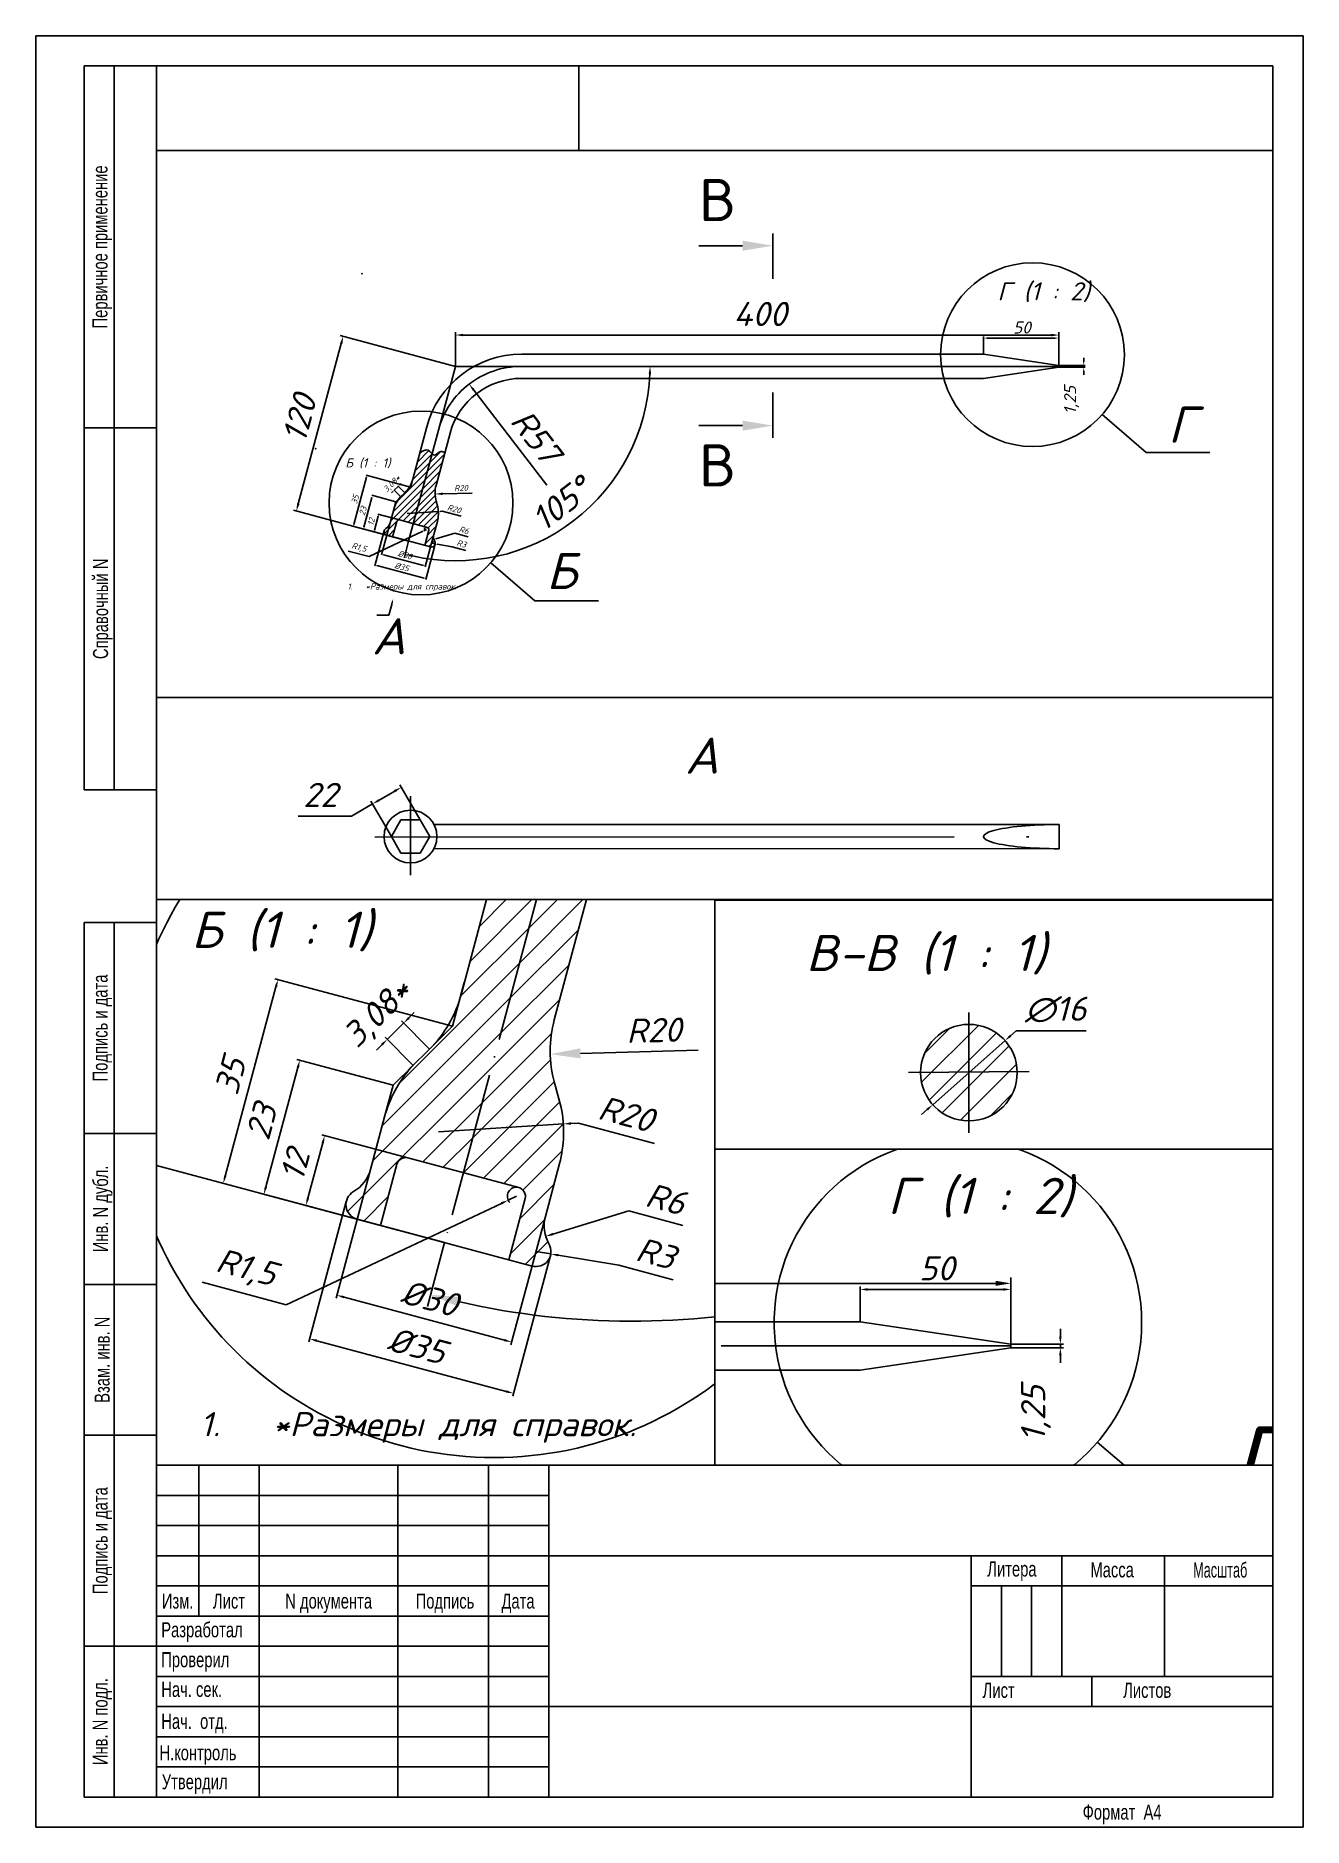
# Paper-space layout 'А4_лист1' of a CAD drawing. Header units: millimetres. Extents: x 0 to 210, y 0 to 297.
# The model-space entities are those that its viewports show. They can reach past a viewport. Long polylines and large blocks are cut down to what shows.
import ezdxf
from ezdxf import colors
from ezdxf.entities.mleader import LeaderData, LeaderLine
from ezdxf.enums import TextEntityAlignment as Align
from ezdxf.math import Vec2, Vec3

# ---------------------------------------------------------------- set-up
doc = ezdxf.new("R2010")
doc.units = ezdxf.units.MM
doc.linetypes.add('ACAD_ISO04W100', pattern=[30, 24, -3, 0, -3])
doc.layers.add('Видовой', color=5, linetype='Continuous', plot=False)
for name, color, linetype in [('Контур', 4, 'Continuous'), ('Надписи-текст', 1, 'Continuous'), ('Оси', 2, 'ACAD_ISO04W100'), ('Размеры', 3, 'Continuous'), ('рамка', 6, 'Continuous'), ('Штрих', 1, 'Continuous')]:
    doc.layers.add(name, color=color, linetype=linetype)
doc.styles.add('my_style', font='romanc.shx', dxfattribs={"oblique": 15})
doc.styles.add('my_style_annot', font='romanc.shx', dxfattribs={"oblique": 15})
doc.styles.get("Standard").update_dxf_attribs({"font": 'arial.ttf'})
doc.styles.add('стиль1', font='romanc.shx')
doc.dimstyles.new('my_size_style', dxfattribs={"dimtxt": 3.5, "dimasz": 5, "dimexe": 2, "dimexo": 0, "dimgap": 1, "dimtad": 1, "dimtoh": 1, "dimtxsty": 'my_style', "dimcen": 0, "dimadec": 0, "dimazin": 2, "dimtfac": 1, "dimtmove": 0, "dimatfit": 3, "dimfxl": 1, "dimtfillclr": 256, "dimarcsym": 2})
pattern_1 = [(45, (0, 0), (-2.12132, 2.12132), [])]

# ---------------------------------------------------------------- blocks, each defined once
blk = doc.blocks.new('*D10')
at = {"layer": 'Defpoints', "color": 0, "transparency": 16777216}
for p in [(-43.34, -103.8), (-14.36, -111.56), (-19.94, -132.39)]:
    blk.add_point(p, dxfattribs=at)
at = {"layer": 'Размеры', "color": 0, "lineweight": -2, "transparency": 16777216}
for p, q in [((-43.34, -103.8), (-49.05, -125.11)), ((-14.36, -111.56), (-20.07, -132.87))]:
    blk.add_line(p, q, dxfattribs=at)
at = {"layer": 'Размеры', "color": 0, "linetype": 'Continuous', "lineweight": -2, "transparency": 16777216}
blk.add_line((-47.72, -124.95), (-21.15, -132.07), dxfattribs=at)
at = {"layer": 'Размеры', "color": 0, "transparency": 16777216}
for points in [[(-47.66, -124.75), (-47.77, -125.15), (-48.92, -124.63)], [(-21.1, -131.87), (-21.21, -132.27), (-19.94, -132.39)]]:
    blk.add_solid(points, dxfattribs=at)
at = {"layer": 'Размеры', "color": 0, "transparency": 16777216, "insert": (-33.53, -125.13), "char_height": 4, "attachment_point": 5, "rotation": 345, "style": 'my_style'}
blk.add_mtext('%%C30', dxfattribs=at)
blk = doc.blocks.new('*D11')
at = {"layer": 'Defpoints', "color": 0, "transparency": 16777216}
for p in [(-47.35, -109.1), (-13.5, -118.02), (-19.64, -140.9)]:
    blk.add_point(p, dxfattribs=at)
at = {"layer": 'Размеры', "color": 0, "lineweight": -2, "transparency": 16777216}
for p, q in [((-47.35, -109.1), (-53.57, -132.33)), ((-13.5, -118.02), (-19.77, -141.39))]:
    blk.add_line(p, q, dxfattribs=at)
at = {"layer": 'Размеры', "color": 0, "linetype": 'Continuous', "lineweight": -2, "transparency": 16777216}
blk.add_line((-52.23, -132.17), (-20.85, -140.58), dxfattribs=at)
at = {"layer": 'Размеры', "color": 0, "transparency": 16777216}
for points in [[(-52.18, -131.97), (-52.29, -132.37), (-53.44, -131.85)], [(-20.79, -140.38), (-20.9, -140.78), (-19.64, -140.9)]]:
    blk.add_solid(points, dxfattribs=at)
at = {"layer": 'Размеры', "color": 0, "transparency": 16777216, "insert": (-35.63, -133), "char_height": 4, "attachment_point": 5, "rotation": 345, "style": 'my_style'}
blk.add_mtext('%%C35', dxfattribs=at)
blk = doc.blocks.new('*D12')
at = {"layer": 'Defpoints', "color": 0, "transparency": 16777216}
for p in [(-37.13, -101.86), (-54.03, -109.76), (-40.23, -113.45)]:
    blk.add_point(p, dxfattribs=at)
at = {"layer": 'Размеры', "color": 0, "linetype": 'Continuous', "lineweight": -2, "transparency": 16777216}
blk.add_line((-51.25, -99.37), (-53.71, -108.55), dxfattribs=at)
at = {"layer": 'Размеры', "color": 0, "lineweight": -2, "transparency": 16777216}
for p, q in [((-37.13, -101.86), (-51.41, -98.03)), ((-40.23, -113.45), (-54.51, -109.63))]:
    blk.add_line(p, q, dxfattribs=at)
at = {"layer": 'Размеры', "color": 0, "transparency": 16777216}
for points in [[(-51.45, -99.32), (-51.05, -99.43), (-50.93, -98.16)], [(-53.91, -108.49), (-53.51, -108.6), (-54.03, -109.76)]]:
    blk.add_solid(points, dxfattribs=at)
at = {"layer": 'Размеры', "color": 0, "transparency": 16777216, "insert": (-55.86, -103.05), "char_height": 4, "attachment_point": 5, "rotation": 75, "style": 'my_style'}
blk.add_mtext('12', dxfattribs=at)
blk = doc.blocks.new('*D13')
at = {"layer": 'Defpoints', "color": 0, "transparency": 16777216}
for p in [(-39.59, -89.81), (-61, -107.89), (-45.55, -112.03)]:
    blk.add_point(p, dxfattribs=at)
at = {"layer": 'Размеры', "color": 0, "lineweight": -2, "transparency": 16777216}
for p, q in [((-39.59, -89.81), (-55.53, -85.54)), ((-45.55, -112.03), (-61.48, -107.76))]:
    blk.add_line(p, q, dxfattribs=at)
at = {"layer": 'Размеры', "color": 0, "linetype": 'Continuous', "lineweight": -2, "transparency": 16777216}
blk.add_line((-55.37, -86.88), (-60.68, -106.68), dxfattribs=at)
at = {"layer": 'Размеры', "color": 0, "transparency": 16777216}
for points in [[(-55.57, -86.83), (-55.17, -86.93), (-55.05, -85.67)], [(-60.88, -106.63), (-60.47, -106.74), (-61, -107.89)]]:
    blk.add_solid(points, dxfattribs=at)
at = {"layer": 'Размеры', "color": 0, "transparency": 16777216, "insert": (-61.4, -95.87), "char_height": 4, "attachment_point": 5, "rotation": 75, "style": 'my_style'}
blk.add_mtext('23', dxfattribs=at)
blk = doc.blocks.new('*D14')
at = {"layer": 'Defpoints', "color": 0, "transparency": 16777216}
for p in [(-29.73, -80.03), (-67.73, -106.08), (-38.79, -113.84)]:
    blk.add_point(p, dxfattribs=at)
at = {"layer": 'Размеры', "color": 0, "linetype": 'Continuous', "lineweight": -2, "transparency": 16777216}
blk.add_line((-59, -73.48), (-67.41, -104.88), dxfattribs=at)
at = {"layer": 'Размеры', "color": 0, "lineweight": -2, "transparency": 16777216}
for p, q in [((-29.73, -80.03), (-59.16, -72.15)), ((-38.79, -113.84), (-68.22, -105.95))]:
    blk.add_line(p, q, dxfattribs=at)
at = {"layer": 'Размеры', "color": 0, "transparency": 16777216}
for points in [[(-59.2, -73.43), (-58.8, -73.54), (-58.67, -72.28)], [(-67.61, -104.82), (-67.21, -104.93), (-67.73, -106.08)]]:
    blk.add_solid(points, dxfattribs=at)
at = {"layer": 'Размеры', "color": 0, "transparency": 16777216, "insert": (-66.58, -88.27), "char_height": 4, "attachment_point": 5, "rotation": 75, "style": 'my_style'}
blk.add_mtext('35', dxfattribs=at)
blk = doc.blocks.new('*D15')
at = {"layer": 'Defpoints', "color": 0, "transparency": 16777216}
for p in [(-37.85, -79.52), (-33.57, -83.84), (-36.29, -86.53)]:
    blk.add_point(p, dxfattribs=at)
at = {"layer": 'Размеры', "color": 0, "linetype": 'Continuous', "lineweight": -2, "transparency": 16777216}
for p, q in [((-40.57, -82.21), (-37.85, -79.52)), ((-36.96, -78.64), (-36.08, -77.76)), ((-41.46, -83.09), (-42.35, -83.97))]:
    blk.add_line(p, q, dxfattribs=at)
at = {"layer": 'Размеры', "color": 0, "lineweight": -2, "transparency": 16777216}
for p, q in [((-33.57, -83.84), (-38.2, -79.16)), ((-36.29, -86.53), (-40.92, -81.86))]:
    blk.add_line(p, q, dxfattribs=at)
at = {"layer": 'Размеры', "color": 0, "transparency": 16777216}
for points in [[(-37.11, -78.49), (-36.82, -78.79), (-37.85, -79.52)], [(-41.6, -82.94), (-41.31, -83.24), (-40.57, -82.21)]]:
    blk.add_solid(points, dxfattribs=at)
at = {"layer": 'Размеры', "color": 0, "transparency": 16777216, "insert": (-41.94, -78.11), "char_height": 4, "attachment_point": 5, "rotation": 44.7436, "style": 'my_style'}
blk.add_mtext('3,08*', dxfattribs=at)
blk = doc.blocks.new('*D9')
at = {"layer": 'Defpoints', "color": 0, "transparency": 16777216}
for p in [(-20.52, -108.87), (-19.16, -108.23)]:
    blk.add_point(p, dxfattribs=at)
at = {"layer": 'Размеры', "color": 0, "linetype": 'Continuous', "lineweight": -2, "transparency": 16777216}
for p, q in [((-57.33, -126.2), (-21.65, -109.4)), ((-19.16, -108.23), (-20.52, -108.87)), ((-71.22, -122.48), (-57.33, -126.2))]:
    blk.add_line(p, q, dxfattribs=at)
at = {"layer": 'Размеры', "color": 0, "lineweight": -2, "transparency": 16777216}
blk.add_arc((-19.16, -108.23), 1.5, 75, 224.3194, dxfattribs=at)
at = {"layer": 'Размеры', "color": 0, "transparency": 16777216}
blk.add_solid([(-21.74, -109.21), (-21.56, -109.59), (-20.52, -108.87)], dxfattribs=at)
at = {"layer": 'Размеры', "color": 0, "transparency": 16777216, "insert": (-64, -120.4), "char_height": 4, "attachment_point": 5, "rotation": 345, "style": 'my_style'}
blk.add_mtext('R1,5', dxfattribs=at)
blk = doc.blocks.new('*D5')
at = {"layer": 'Defpoints', "color": 0, "transparency": 16777216}
for p in [(-13.55, -84.66), (6.45, -84.13)]:
    blk.add_point(p, dxfattribs=at)
at = {"layer": 'Размеры', "color": 0, "linetype": 'Continuous', "lineweight": -2, "transparency": 16777216}
blk.add_line((10.98, -84.01), (-8.55, -84.53), dxfattribs=at)
at = {"layer": 'Размеры', "color": 0, "transparency": 16777216}
blk.add_solid([(-8.57, -83.7), (-8.53, -85.36), (-13.55, -84.66)], dxfattribs=at)
at = {"layer": 'Размеры', "color": 0, "transparency": 16777216, "insert": (3.62, -80.7), "char_height": 4, "attachment_point": 5, "rotation": 1.5328, "style": 'my_style'}
blk.add_mtext('R20', dxfattribs=at)
blk = doc.blocks.new('*D6')
at = {"layer": 'Defpoints', "color": 0, "transparency": 16777216}
for p in [(-32.06, -97.53), (-11.37, -96.23)]:
    blk.add_point(p, dxfattribs=at)
at = {"layer": 'Размеры', "color": 0, "linetype": 'Continuous', "lineweight": -2, "transparency": 16777216}
for p, q in [((-32.06, -97.53), (-11.37, -96.23)), ((-8.88, -96.08), (-10.13, -96.16)), ((3.71, -99.45), (-8.88, -96.08))]:
    blk.add_line(p, q, dxfattribs=at)
at = {"layer": 'Размеры', "color": 0, "transparency": 16777216}
blk.add_solid([(-10.14, -95.95), (-10.11, -96.36), (-11.37, -96.23)], dxfattribs=at)
at = {"layer": 'Размеры', "color": 0, "transparency": 16777216, "insert": (-0.95, -94.58), "char_height": 4, "attachment_point": 5, "rotation": 345, "style": 'my_style'}
blk.add_mtext('R20', dxfattribs=at)
blk = doc.blocks.new('*D7')
at = {"layer": 'Defpoints', "color": 0, "transparency": 16777216}
for p in [(-14.31, -114.87), (-8.57, -113.12)]:
    blk.add_point(p, dxfattribs=at)
at = {"layer": 'Размеры', "color": 0, "linetype": 'Continuous', "lineweight": -2, "transparency": 16777216}
for p, q in [((-0.53, -110.66), (-13.11, -114.5)), ((8.43, -113.06), (-0.53, -110.66))]:
    blk.add_line(p, q, dxfattribs=at)
at = {"layer": 'Размеры', "color": 0, "transparency": 16777216}
blk.add_solid([(-13.17, -114.3), (-13.05, -114.7), (-14.31, -114.87)], dxfattribs=at)
at = {"layer": 'Размеры', "color": 0, "transparency": 16777216, "insert": (5.58, -108.68), "char_height": 4, "attachment_point": 5, "rotation": 345, "style": 'my_style'}
blk.add_mtext('R6', dxfattribs=at)
blk = doc.blocks.new('*D8')
at = {"layer": 'Defpoints', "color": 0, "transparency": 16777216}
for p in [(-15.92, -117.38), (-13.46, -117.79)]:
    blk.add_point(p, dxfattribs=at)
at = {"layer": 'Размеры', "color": 0, "linetype": 'Continuous', "lineweight": -2, "transparency": 16777216}
for p, q in [((-15.92, -117.38), (-13.46, -117.79)), ((-2.16, -119.67), (-12.22, -117.99)), ((6.8, -122.07), (-2.16, -119.67))]:
    blk.add_line(p, q, dxfattribs=at)
at = {"layer": 'Размеры', "color": 0, "transparency": 16777216}
blk.add_solid([(-12.19, -117.79), (-12.26, -118.2), (-13.46, -117.79)], dxfattribs=at)
at = {"layer": 'Размеры', "color": 0, "transparency": 16777216, "insert": (3.95, -117.68), "char_height": 4, "attachment_point": 5, "rotation": 345, "style": 'my_style'}
blk.add_mtext('R3', dxfattribs=at)
blk = doc.blocks.new('*D3')
at = {"layer": 'Defpoints', "color": 0, "transparency": 16777216}
for p in [(0, 0), (-105.5, -95.97), (-31.06, -115.91)]:
    blk.add_point(p, dxfattribs=at)
at = {"layer": 'Размеры', "color": 0, "lineweight": -2, "transparency": 16777216}
for p, q in [((0, 0), (-76.37, 20.46)), ((-31.06, -115.91), (-107.43, -95.45))]:
    blk.add_line(p, q, dxfattribs=at)
at = {"layer": 'Размеры', "color": 0, "linetype": 'Continuous', "lineweight": -2, "transparency": 16777216}
blk.add_line((-75.73, 15.12), (-104.2, -91.14), dxfattribs=at)
at = {"layer": 'Размеры', "color": 0, "transparency": 16777216}
for points in [[(-76.54, 15.33), (-74.93, 14.9), (-74.44, 19.95)], [(-105.01, -90.92), (-103.4, -91.35), (-105.5, -95.97)]]:
    blk.add_solid(points, dxfattribs=at)
at = {"layer": 'Размеры', "color": 0, "transparency": 16777216, "insert": (-103.49, -34.39), "char_height": 16, "attachment_point": 5, "rotation": 75, "style": 'my_style'}
blk.add_mtext('120', dxfattribs=at)
blk = doc.blocks.new('*D4')
at = {"layer": 'Defpoints', "color": 0, "transparency": 16777216}
for p in [(400, 20.75), (0, 0), (400, 0.63)]:
    blk.add_point(p, dxfattribs=at)
at = {"layer": 'Размеры', "color": 0, "lineweight": -2, "transparency": 16777216}
for p, q in [((0, 0), (0, 22.75)), ((400, 0.63), (400, 22.75))]:
    blk.add_line(p, q, dxfattribs=at)
at = {"layer": 'Размеры', "color": 0, "linetype": 'Continuous', "lineweight": -2, "transparency": 16777216}
blk.add_line((5, 20.75), (395, 20.75), dxfattribs=at)
at = {"layer": 'Размеры', "color": 0, "transparency": 16777216}
for points in [[(5, 21.59), (5, 19.92), (0, 20.75)], [(395, 21.59), (395, 19.92), (400, 20.75)]]:
    blk.add_solid(points, dxfattribs=at)
at = {"layer": 'Размеры', "color": 0, "transparency": 16777216, "insert": (201.84, 34.75), "char_height": 16, "attachment_point": 5, "style": 'my_style'}
blk.add_mtext('400', dxfattribs=at)
blk = doc.blocks.new('*D17')
at = {"layer": 'Defpoints', "color": 0, "transparency": 16777216}
for p in [(400, 18.74), (350, 8), (400, 0)]:
    blk.add_point(p, dxfattribs=at)
at = {"layer": 'Размеры', "color": 0, "lineweight": -2, "transparency": 16777216}
for p, q in [((350, 8), (350, 19.74)), ((400, 0), (400, 19.74))]:
    blk.add_line(p, q, dxfattribs=at)
at = {"layer": 'Размеры', "color": 0, "linetype": 'Continuous', "lineweight": -2, "transparency": 16777216}
blk.add_line((352.5, 18.74), (397.5, 18.74), dxfattribs=at)
at = {"layer": 'Размеры', "color": 0, "transparency": 16777216}
for points in [[(352.5, 19.15), (352.5, 18.32), (350, 18.74)], [(397.5, 19.15), (397.5, 18.32), (400, 18.74)]]:
    blk.add_solid(points, dxfattribs=at)
at = {"layer": 'Размеры', "color": 0, "transparency": 16777216, "insert": (375.43, 25.74), "char_height": 8, "attachment_point": 5, "style": 'my_style'}
blk.add_mtext('50', dxfattribs=at)
blk = doc.blocks.new('*D18')
at = {"layer": 'Defpoints', "color": 0, "transparency": 16777216}
for p in [(400, 0.63), (400, -0.63), (416.39, -0.63)]:
    blk.add_point(p, dxfattribs=at)
at = {"layer": 'Размеры', "color": 0, "linetype": 'Continuous', "lineweight": -2, "transparency": 16777216}
for p, q in [((416.39, 3.13), (416.39, 5.63)), ((416.39, 0.63), (416.39, -0.63)), ((416.39, -3.12), (416.39, -5.62))]:
    blk.add_line(p, q, dxfattribs=at)
at = {"layer": 'Размеры', "color": 0, "lineweight": -2, "transparency": 16777216}
for p, q in [((400, 0.63), (417.39, 0.63)), ((400, -0.63), (417.39, -0.63))]:
    blk.add_line(p, q, dxfattribs=at)
at = {"layer": 'Размеры', "color": 0, "transparency": 16777216}
for points in [[(415.97, 3.13), (416.81, 3.13), (416.39, 0.63)], [(415.97, -3.12), (416.81, -3.12), (416.39, -0.63)]]:
    blk.add_solid(points, dxfattribs=at)
at = {"layer": 'Размеры', "color": 0, "transparency": 16777216, "insert": (408.31, -22.37), "char_height": 8, "attachment_point": 5, "rotation": 90, "style": 'my_style'}
blk.add_mtext('1,25', dxfattribs=at)
blk = doc.blocks.new('*D2')
at = {"layer": 'Defpoints', "color": 0, "transparency": 16777216}
for p in [(-52.21, -259.26), (-39.71, -280.9), (-58.77, -291.9)]:
    blk.add_point(p, dxfattribs=at)
at = {"layer": 'Размеры', "color": 0, "lineweight": -2, "transparency": 16777216}
for p, q in [((-39.71, -280.9), (-53.21, -257.53)), ((-58.77, -291.9), (-72.26, -268.53))]:
    blk.add_line(p, q, dxfattribs=at)
at = {"layer": 'Размеры', "color": 0, "linetype": 'Continuous', "lineweight": -2, "transparency": 16777216}
for p, q in [((-56.54, -261.76), (-66.93, -267.76)), ((-71.26, -270.26), (-85.15, -278.28)), ((-85.15, -278.28), (-120.53, -278.28))]:
    blk.add_line(p, q, dxfattribs=at)
at = {"layer": 'Размеры', "color": 0, "transparency": 16777216}
for points in [[(-56.96, -261.04), (-56.12, -262.48), (-52.21, -259.26)], [(-67.35, -267.04), (-66.52, -268.48), (-71.26, -270.26)]]:
    blk.add_solid(points, dxfattribs=at)
at = {"layer": 'Размеры', "color": 0, "transparency": 16777216, "insert": (-105.84, -264.28), "char_height": 16, "attachment_point": 5, "style": 'my_style'}
blk.add_mtext('22', dxfattribs=at)
blk = doc.blocks.new('*D16')
at = {"layer": 'Defpoints', "color": 0, "transparency": 16777216}
for p in [(678.21, -219.81), (666.23, -230.43)]:
    blk.add_point(p, dxfattribs=at)
at = {"layer": 'Размеры', "color": 0, "linetype": 'Continuous', "lineweight": -2, "transparency": 16777216}
for p, q in [((680.08, -218.16), (679.14, -218.99)), ((691.64, -218.16), (680.08, -218.16)), ((666.23, -230.43), (678.21, -219.81)), ((665.3, -231.25), (664.36, -232.08))]:
    blk.add_line(p, q, dxfattribs=at)
at = {"layer": 'Размеры', "color": 0, "transparency": 16777216}
for points in [[(679.01, -218.83), (679.28, -219.14), (678.21, -219.81)], [(665.16, -231.1), (665.43, -231.41), (666.23, -230.43)]]:
    blk.add_solid(points, dxfattribs=at)
at = {"layer": 'Размеры', "color": 0, "transparency": 16777216, "insert": (686.61, -214.66), "char_height": 4, "attachment_point": 5, "style": 'my_style'}
blk.add_mtext('∅16', dxfattribs=at)
blk = doc.blocks.new('*U1')
for p, q in [((0, -5.513), (0, 2)), ((-5, 0), (-12.241, 0)), ((0, -24.323), (0, -31.836)), ((-5, -29.836), (-12.241, -29.836))]:
    blk.add_line(p, q)
for points in [[(-5, 0.833), (-5, -0.833), (0, 0)], [(-5, -30.669), (-5, -29.003), (0, -29.836)]]:
    blk.add_solid(points)
at = {"style": 'стиль1'}
for tag, p in [('ВИД2', (-12.241, 4.087)), ('ВИД3', (-12.241, -39.906))]:
    blk.add_attdef(tag, p, '', height=7, dxfattribs=at)
blk = doc.blocks.new('*D19')
at = {"layer": 'Defpoints', "color": 0, "transparency": 16777216}
for p in [(43.74, 0), (400, 0), (-11.32, -42.25), (-31.06, -115.91), (44.1, -121.16)]:
    blk.add_point(p, dxfattribs=at)
at = {"layer": 'Размеры', "color": 0, "lineweight": -2, "transparency": 16777216}
blk.add_line((-31.06, -115.91), (-33.89, -126.48), dxfattribs=at)
at = {"layer": 'Размеры', "color": 0, "linetype": 'Continuous', "lineweight": -2, "transparency": 16777216}
blk.add_arc((0, 0), 128.94, 257.222, 357.778, dxfattribs=at)
at = {"layer": 'Размеры', "color": 0, "transparency": 16777216}
for points in [[(128.01, -4.98), (129.67, -5.02), (128.94, 0)], [(-28.72, -126.55), (-28.32, -124.94), (-33.37, -124.54)]]:
    blk.add_solid(points, dxfattribs=at)
at = {"layer": 'Размеры', "color": 0, "transparency": 16777216, "insert": (69.97, -91.19), "char_height": 16, "attachment_point": 5, "rotation": 37.5, "style": 'my_style'}
blk.add_mtext('105°', dxfattribs=at)
blk = doc.blocks.new('*D20')
at = {"layer": 'Defpoints', "color": 0, "transparency": 16777216}
for p in [(9.04, -11.78), (43.74, -57)]:
    blk.add_point(p, dxfattribs=at)
at = {"layer": 'Размеры', "color": 0, "linetype": 'Continuous', "lineweight": -2, "transparency": 16777216}
blk.add_line((60.43, -78.75), (12.08, -15.75), dxfattribs=at)
at = {"layer": 'Размеры', "color": 0, "transparency": 16777216}
blk.add_solid([(12.74, -15.24), (11.42, -16.25), (9.04, -11.78)], dxfattribs=at)
at = {"layer": 'Размеры', "color": 0, "transparency": 16777216, "insert": (53.36, -46.54), "char_height": 16, "attachment_point": 5, "rotation": 307.5, "style": 'my_style'}
blk.add_mtext('R57', dxfattribs=at)
blk = doc.blocks.new('mark')
at = {"layer": 'Надписи-текст'}
for p, q in [((18.86, -16.196), (11.551, -9.92)), ((29.398, -16.196), (18.86, -16.196))]:
    blk.add_line(p, q, dxfattribs=at)
blk.add_circle((0, 0), 15.226, dxfattribs=at)

msp = doc.modelspace()

# ---------------------------------------------------------------- hatches: boundary and pattern name
at = {"layer": 'Штрих'}
h = msp.add_hatch(dxfattribs=at)
h.set_pattern_fill('_USER', color=256, scale=3, angle=45, pattern_type=0)
h.set_pattern_definition(pattern_1)
edge = h.paths.add_edge_path()
edge.add_arc((-20.999, -100.493), 20.727, 138.7466, 165.26661)
edge.add_line((-41.044, -95.222), (-43.342, -103.798))
edge.add_arc((-49.137, -102.245), 6, 299.90087, 345, ccw=False)
edge.add_arc((-44.9, -109.614), 2.5, 119.90087, 255)
edge.add_line((-45.547, -112.029), (-41.683, -113.064))
edge.add_line((-41.683, -113.064), (-38.966, -102.922))
edge.add_arc((-37.517, -103.31), 1.5, 75, 165, ccw=False)
edge.add_line((-37.129, -101.861), (-27.952, -104.32))
edge.add_line((-27.952, -104.32), (-15.542, -58.005))
edge.add_spline(control_points=[(-15.542, -58.005), (-16.401, -57.182), (-18.775, -54.032), (-21.779, -56.149), (-23.688, -57.494)], knot_values=[0, 0, 0, 0, 3.3238764, 9.1193469, 9.1193469, 9.1193469, 9.1193469], degree=3, periodic=0)
edge.add_line((-23.688, -57.494), (-28.328, -74.81))
edge.add_arc((-47.646, -69.634), 20, 314.74356, 345, ccw=False)
edge.add_line((-33.567, -83.839), (-36.581, -86.826))
h = msp.add_hatch(dxfattribs=at)
h.set_pattern_fill('_USER', color=256, scale=3, angle=45, pattern_type=0)
h.set_pattern_definition(pattern_1)
edge = h.paths.add_edge_path()
edge.add_line((-27.952, -104.32), (-18.776, -106.779))
edge.add_arc((-19.164, -108.228), 1.5, -15, 75, ccw=False)
edge.add_line((-17.716, -108.616), (-20.433, -118.758))
edge.add_line((-20.433, -118.758), (-16.569, -119.793))
edge.add_arc((-15.922, -117.379), 2.5, 255, 390.09913)
edge.add_arc((-8.568, -113.116), 6, 165, 210.09913, ccw=False)
edge.add_line((-14.364, -111.563), (-12.016, -102.8))
edge.add_arc((-32.061, -97.529), 20.727, 345.26661, 371.2534)
edge.add_line((-11.733, -93.484), (-12.849, -89.391))
edge.add_arc((6.446, -84.128), 20, 165, 195.25644, ccw=False)
edge.add_line((-12.873, -78.952), (-7.047, -57.208))
edge.add_spline(control_points=[(-7.047, -57.208), (-7.965, -56.758), (-10.444, -55.545), (-13.205, -59.811), (-14.985, -58.539), (-15.542, -58.005)], knot_values=[9.1193469, 9.1193469, 9.1193469, 9.1193469, 11.9245113, 16.6924735, 18.8514253, 18.8514253, 18.8514253, 18.8514253], degree=3, periodic=0)
edge.add_line((-15.542, -58.005), (-27.952, -104.32))
h = msp.add_hatch(dxfattribs=at)
h.set_pattern_fill('_USER', color=256, scale=3, angle=45, pattern_type=0)
h.set_pattern_definition([(45, (189.1702, 2.378), (-2.12132, 2.12132), [])])
h.paths.add_polyline_path([(680.22, -225.12, 1), (664.22, -225.12, 1)])

# ---------------------------------------------------------------- linework, layer by layer
at = {"layer": 'Контур'}
for p, q in [((350, 8), (400, 0.625)), ((400, -0.625), (400, 0.625)), ((350, -8), (400, -0.625)), ((-29.727, -80.033), (-27.788, -72.798)), ((-29.727, -80.033), (-33.887, -84.156)), ((-29.727, -80.033), (-29.727, -80.033)), ((-39.594, -89.813), (-36.286, -86.534)), ((-40.994, -95.035), (-39.594, -89.813)), ((-41.683, -113.064), (-38.966, -102.922)), ((-37.129, -101.861), (-18.776, -106.779)), ((-17.716, -108.616), (-20.433, -118.758)), ((-45.547, -112.029), (-16.569, -119.793)), ((383.817, -283.904), (-30.501, -283.904)), ((383.817, -283.904), (383.817, -300.022)), ((333.815, -291.934), (333.815, -292.224)), ((383.817, -300.022), (-30.501, -299.904))]:
    msp.add_line(p, q, dxfattribs=at)
for points in [[(350, 8), (43.738, 8, 0.3394543), (-19.048, -40.177), (-28.328, -74.81)], [(350, -8), (43.738, -8, 0.3394543), (-3.593, -44.318), (-12.873, -78.952)], [(-28.328, -74.81, -0.132791), (-33.567, -83.839), (-36.581, -86.826, 0.1138772), (-40.994, -95.035), (-43.342, -103.798, -0.199362), (-46.146, -107.447, 0.6688045), (-45.547, -112.029)], [(-12.873, -78.952, 0.132791), (-12.849, -89.391), (-11.733, -93.484, -0.1138772), (-12.016, -102.8), (-14.364, -111.563, 0.199362), (-13.759, -116.125, -0.6688045), (-16.569, -119.793)]]:
    msp.add_lwpolyline(points, format="xyb", dxfattribs=at)
msp.add_lwpolyline([(-52.416, -280.904), (-58.767, -291.904), (-52.416, -302.904), (-39.714, -302.904), (-33.363, -291.904), (-39.714, -280.904)], close=True, dxfattribs=at)
for centre, radius in [((672.22, -225.12), 8), ((-46.065, -291.904), 17.5)]:
    msp.add_circle(centre, radius, dxfattribs=at)
for centre, start, end in [((-37.517, -103.31), 75, 165), ((-19.164, -108.228), 345, 75)]:
    msp.add_arc(centre, 1.5, start, end, dxfattribs=at)
msp.add_ellipse((383.816, -291.949), major_axis=(50.001, -0.014), ratio=0.1608962, start_param=1.5708194, end_param=4.712458, dxfattribs=at)
msp.add_spline([(-23.688, -57.494), (-18.215, -55.586), (-13.857, -58.913), (-9.756, -56.482), (-7.047, -57.208)], degree=3, dxfattribs=at)
at = {"layer": 'Оси'}
for p, q in [((0, 0), (-11.32, -42.247)), ((0, 0), (43.738, 0)), ((672.22, -215.12), (672.22, -235.12)), ((662.22, -225.12), (682.219, -224.946)), ((-46.065, -265.06), (-46.065, -317.539)), ((-69.81, -292.224), (402.826, -291.986))]:
    msp.add_line(p, q, dxfattribs=at)
msp.add_lwpolyline([(400, 0), (43.738, 0, 0.3394543), (-11.32, -42.247), (-31.058, -115.911)], format="xyb", dxfattribs=at)
for p in [(-61.959, 61.4), (-92.722, -54.59)]:
    msp.add_point(p, dxfattribs=at)

# ---------------------------------------------------------------- block references
at = {"layer": 'Надписи-текст', "xscale": 4, "yscale": 4, "zscale": 4}
msp.add_blockref('*U1', (210.32, 80.002), dxfattribs=at).add_auto_attribs({'ВИД2': 'B', 'ВИД3': 'B'})
for p in [(382.429, 7.723), (-22.869, -90.625)]:
    msp.add_blockref('mark', p, dxfattribs=at)

# ---------------------------------------------------------------- texts
at = {"layer": 'Надписи-текст', "attachment_point": 1}
for s, insert, char_height, width, style in [('Г (1 : 2)', (359.111, 55.769), 12, 105.95026, 'my_style'), ('Г', (472.135, -26.618), 24, 44.72951, 'my_style'), ('Б', (60.049, -123.695), 24, 32.78305, 'my_style_annot'), ('B-B (1 : 1)', (645.21, -202.269), 6, 67.98113, 'my_style'), ('A', (135.784, -226.232), 24, 32.78305, 'my_style_annot')]:
    msp.add_mtext(s, dxfattribs=dict(at, insert=insert, char_height=char_height, width=width, style=style))
at = {"layer": 'Штрих', "attachment_point": 1, "style": 'my_style_annot'}
for s, insert, char_height, width in [('Б (1 : 1)', (-73.056, -61.034), 6, 52.3346), ('\\pxi-3,l4,t4;1.^I*Размеры для справок.', (-75.586, -144.007), 4, 92.58714)]:
    msp.add_mtext(s, dxfattribs=dict(at, insert=insert, char_height=char_height, width=width))

# ---------------------------------------------------------------- dimensions: what is measured, and where the dimension line sits
at = {"layer": 'Размеры'}
for base, p1, p2, override, picture, middle in [((400, 20.754), (0, 0), (400, 0.625), {"dimscale": 0, "dimtxt": 4, "dimasz": 1.25, "dimexe": 0.5, "dimgap": 1.5}, '*D4', (201.843, 20.754)), ((400, 18.736), (350, 8), (400, 0), {"dimscale": 0, "dimtxt": 4, "dimasz": 1.25, "dimexe": 0.5, "dimexo": 0, "dimgap": 1.5, "dimcen": 0}, '*D17', (375.433, 18.736))]:
    dim = msp.add_linear_dim(base=base, p1=p1, p2=p2, dimstyle='my_size_style', override=override, dxfattribs=at)
    dim.commit()
    dim.dimension.update_dxf_attribs({"geometry": picture, "text_midpoint": middle, "dimtype": 160})
for base, p1, p2, picture, middle in [((-105.495, -95.966), (0, 0), (-31.058, -115.911), '*D3', (-103.489, -34.387)), ((-67.733, -106.084), (-29.727, -80.033), (-38.786, -113.841), '*D14', (-66.584, -88.275)), ((-60.999, -107.889), (-39.594, -89.813), (-45.547, -112.029), '*D13', (-61.403, -95.875)), ((-54.031, -109.755), (-37.129, -101.861), (-40.235, -113.452), '*D12', (-55.859, -103.054))]:
    dim = msp.add_linear_dim(base=base, p1=p1, p2=p2, angle=75, dimstyle='my_size_style', override={"dimscale": 0, "dimtxt": 4, "dimasz": 1.25, "dimexe": 0.5, "dimexo": 0, "dimgap": 1.5, "dimcen": 0}, dxfattribs=at)
    dim.commit()
    dim.dimension.update_dxf_attribs({"geometry": picture, "text_midpoint": middle})
dim = msp.add_linear_dim(base=(416.39, -0.625), p1=(400, 0.625), p2=(400, -0.625), angle=90, dimstyle='my_size_style', override={"dimscale": 0, "dimtxt": 4, "dimasz": 1.25, "dimexe": 0.5, "dimexo": 0, "dimgap": 1.5, "dimcen": 0}, dxfattribs=at)
dim.commit()
dim.dimension.update_dxf_attribs({"geometry": '*D18', "text_midpoint": (408.306, -22.374), "dimtype": 160, "text_rotation": 90})
dim = msp.add_angular_dim_2l(base=(44.099, -121.162), line1=((400, 0), (43.738, 0)), line2=((-11.32, -42.247), (-31.058, -115.911)), dimstyle='my_size_style', override={"dimscale": 0, "dimtxt": 4, "dimasz": 1.25, "dimexe": 0.5, "dimexo": 0, "dimgap": 1.5, "dimcen": 0}, dxfattribs=at)
dim.commit()
dim.dimension.update_dxf_attribs({"geometry": '*D19', "text_midpoint": (69.97, -91.186)})
for center, mpoint, override, picture, middle in [((43.738, -57), (9.038, -11.779), {"dimscale": 0, "dimtxt": 4, "dimasz": 1.25, "dimexe": 0.5, "dimgap": 1.5}, '*D20', (42.25, -55.061)), ((6.446, -84.128), (-13.547, -84.663), {"dimscale": 0, "dimtxt": 4, "dimasz": 5, "dimexe": 0.5, "dimexo": 0, "dimgap": 1.5, "dimcen": 0}, '*D5', (3.714, -84.201)), ((-19.164, -108.228), (-20.521, -108.867), {"dimscale": 0, "dimtxt": 4, "dimasz": 1.25, "dimexe": 0.5, "dimgap": 1.5}, '*D9', (-65.002, -124.15)), ((-8.568, -113.116), (-14.307, -114.868), {"dimscale": 0, "dimtxt": 4, "dimasz": 1.25, "dimexe": 0.5, "dimexo": 0, "dimgap": 1.5, "dimcen": 0}, '*D7', (4.671, -112.056))]:
    dim = msp.add_radius_dim(center=center, mpoint=mpoint, dimstyle='my_size_style', override=override, dxfattribs=at)
    dim.commit()
    dim.dimension.update_dxf_attribs({"geometry": picture, "text_midpoint": middle, "dimtype": 164})
for base, p1, p2, angle, text, override, picture, middle, dimtype in [((-37.851, -79.517), (-36.286, -86.534), (-33.567, -83.839), 44.74356, '3,08*', {"dimscale": 0, "dimtxt": 4, "dimasz": 1.25, "dimexe": 0.5, "dimexo": 0, "dimgap": 1.5, "dimcen": 0}, '*D15', (-39.21, -80.864), 161), ((-19.945, -132.391), (-43.342, -103.798), (-14.364, -111.563), 345, '%%C<>', {"dimscale": 0, "dimtxt": 4, "dimasz": 1.25, "dimexe": 0.5, "dimgap": 1.5}, '*D10', (-34.434, -128.508), 160)]:
    dim = msp.add_linear_dim(base=base, p1=p1, p2=p2, angle=angle, text=text, dimstyle='my_size_style', override=override, dxfattribs=at)
    dim.commit()
    dim.dimension.update_dxf_attribs({"geometry": picture, "text_midpoint": middle, "dimtype": dimtype})
dim = msp.add_radius_dim(center=(-32.061, -97.529), mpoint=(-11.375, -96.234), text='R20', dimstyle='my_size_style', override={"dimscale": 0, "dimtxt": 4, "dimasz": 1.25, "dimexe": 0.5, "dimexo": 0, "dimgap": 1.5, "dimcen": 0}, dxfattribs=at)
dim.commit()
dim.dimension.update_dxf_attribs({"geometry": '*D6', "text_midpoint": (-0.954, -94.578)})
dim = msp.add_linear_dim(base=(-19.638, -140.905), p1=(-47.347, -109.102), p2=(-13.505, -118.015), angle=345, text='%%C<>', dimstyle='my_size_style', override={"dimscale": 0, "dimtxt": 4, "dimasz": 1.25, "dimexe": 0.5, "dimgap": 1.5}, dxfattribs=at)
dim.commit()
dim.dimension.update_dxf_attribs({"geometry": '*D11', "text_midpoint": (-35.634, -132.995)})
dim = msp.add_radius_dim(center=(-15.922, -117.379), mpoint=(-13.456, -117.789), text='R3', dimstyle='my_size_style', override={"dimscale": 0, "dimtxt": 4, "dimasz": 1.25, "dimexe": 0.5, "dimexo": 0, "dimgap": 1.5, "dimcen": 0}, dxfattribs=at)
dim.commit()
dim.dimension.update_dxf_attribs({"geometry": '*D8', "text_midpoint": (-2.156, -119.67), "dimtype": 164})
dim = msp.add_diameter_dim_2p(p1=(666.232, -230.425), p2=(678.208, -219.815), dimstyle='my_size_style', override={"dimscale": 0, "dimtxt": 4, "dimasz": 1.25, "dimexe": 0.5, "dimexo": 0, "dimgap": 1.5, "dimcen": 0}, dxfattribs=at)
dim.commit()
dim.dimension.update_dxf_attribs({"geometry": '*D16', "text_midpoint": (686.61, -214.657)})
dim = msp.add_linear_dim(base=(-52.211, -259.259), p1=(-58.767, -291.904), p2=(-39.714, -280.904), angle=30, dimstyle='my_size_style', override={"dimscale": 0, "dimtxt": 4, "dimasz": 1.25, "dimexe": 0.5, "dimgap": 1.5}, dxfattribs=at)
dim.commit()
dim.dimension.update_dxf_attribs({"geometry": '*D2', "text_midpoint": (-105.84, -278.278), "dimtype": 161})

# ---------------------------------------------------------------- leaders
at = {"layer": 'Надписи-текст'}
ml = msp.add_multileader_mtext('Standard', dxfattribs=at)
ml.set_content('А', color=256, style='my_style')
ml.set_leader_properties()
ml.build(insert=Vec2(0, 0))
ml.multileader.update_dxf_attribs({"text_attachment_direction": 1, "scale": 4})
ctx = ml.context
ctx.base_point, ctx.scale, ctx.char_height, ctx.plane_origin = Vec3(-44.213, -193.006), 4, 24, Vec3(-50.247, -187.525)
ctx.text_align_type = 1
notes = []
notes.append((ctx, [(0, (1, 1, 0), (-44.213, -165.006), (-1, 0), 8, [(0, [(-41.267, -154.012)], 0, [])])]))
ctx.mtext.insert, ctx.mtext.alignment, ctx.mtext.flow_direction = Vec3(-44.213, -167.006), 2, 5
for ctx, leaders in notes:
    for number, flags, end, landing, length, lines in leaders:
        leader = LeaderData()
        leader.index, (leader.has_last_leader_line, leader.has_dogleg_vector, leader.attachment_direction) = number, flags
        leader.last_leader_point, leader.dogleg_vector, leader.dogleg_length = Vec3(end), Vec3(landing), length
        for number, points, colour, breaks in lines:
            line = LeaderLine()
            line.index, line.vertices, line.color, line.breaks = number, Vec3.list(points), colors.encode_raw_color(colour), breaks
            leader.lines.append(line)
        ctx.leaders.append(leader)

psp = doc.layouts.new('А4_лист1')

# ---------------------------------------------------------------- linework, layer by layer
at = {"layer": 'Видовой'}
for points in [[(20, 278), (205, 278), (205, 187.3), (20, 187.3)], [(20, 187.3), (205, 187.3), (205, 153.78), (20, 153.78)], [(112.5, 153.78), (20, 153.78), (20, 60), (112.5, 60)], [(112.5, 112.41), (205, 112.41), (205, 153.68), (112.5, 153.68)], [(112.5, 112.41), (205, 112.41), (205, 60), (112.5, 60)]]:
    psp.add_lwpolyline(points, close=True, dxfattribs=at)
at = {"layer": 'рамка', "color": 4, "linetype": 'Continuous'}
for p, q in [((210, 297), (0, 297)), ((0, 297), (0, 0)), ((210, 0), (210, 297)), ((0, 0), (210, 0))]:
    psp.add_line(p, q, dxfattribs=at)
at = {"layer": 'рамка', "color": 5, "linetype": 'Continuous'}
for p, q in [((8, 172), (8, 292)), ((8, 292), (20, 292)), ((13, 292), (13, 172)), ((205, 292), (20, 292)), ((20, 292), (20, 5)), ((90, 278), (90, 292)), ((205, 5), (205, 292)), ((20, 278), (90, 278)), ((8, 232), (20, 232)), ((20, 172), (8, 172)), ((8, 5), (8, 150)), ((8, 150), (20, 150)), ((13, 150), (13, 5)), ((20, 115), (8, 115)), ((8, 90), (20, 90)), ((20, 65), (8, 65)), ((20, 60), (205, 60)), ((20, 60), (20, 5)), ((27, 60), (27, 35)), ((37, 60), (37, 5)), ((60, 60), (60, 5)), ((75, 60), (75, 5)), ((85, 60), (85, 5)), ((85, 45), (205, 45)), ((155, 5), (155, 45)), ((155, 4.92), (155, 44.92)), ((170, 25), (170, 44.92)), ((187, 25), (187, 44.92)), ((20, 40), (85, 40)), ((155, 40), (205, 40)), ((20, 35), (85, 35)), ((8, 30), (20, 30)), ((155, 25), (205, 25)), ((175, 20), (175, 25)), ((85, 20), (205, 20)), ((20, 5), (8, 5)), ((20, 5), (205, 5))]:
    psp.add_line(p, q, dxfattribs=at)
at = {"layer": 'рамка', "color": 3, "linetype": 'Continuous'}
for p, q in [((20, 55), (85, 55)), ((20, 50), (85, 50)), ((20, 45), (85, 45)), ((160, 25), (160, 39.92)), ((165, 25), (165, 39.92)), ((20, 30), (85, 30)), ((20, 25), (85, 25)), ((20, 20), (85, 20)), ((20, 15), (85, 15)), ((20, 10), (85, 10))]:
    psp.add_line(p, q, dxfattribs=at)

# ---------------------------------------------------------------- texts
at = {"layer": 'рамка', "color": 3, "linetype": 'Continuous', "width": 0.7}
for s, p in [('Первичное применение', (11, 262)), ('Справочный N', (11, 202)), ('Подпись и дата', (11, 132.5)), ('Инв. N дубл.', (11, 102.5)), ('Взам. инв. N', (11, 77.5)), ('Подпись и дата', (11, 47.5)), ('Инв. N подл.', (11, 17.5))]:
    psp.add_text(s, height=2.5, rotation=90, dxfattribs=at).set_placement(p, align=Align.MIDDLE)
at = {"layer": 'рамка', "color": 3, "linetype": 'Continuous'}
for s, width, p in [('Литера', 0.7, (157.66, 41.56)), ('Масса', 0.7, (174.75, 41.42)), ('Масштаб', 0.6, (191.78, 41.39)), ('Разработал', 0.7, (20.78, 31.48)), ('Проверил', 0.7, (20.78, 26.52)), ('Нач. сек.', 0.7, (20.78, 21.6)), ('Лист', 0.7, (156.89, 21.44)), ('Листов', 0.7, (180.18, 21.44)), ('Нач.  отд.', 0.7, (20.78, 16.3)), ('Н.контроль', 0.7, (20.49, 11.09)), ('Утвердил', 0.7, (20.86, 6.28))]:
    psp.add_text(s, height=2.5, dxfattribs=dict(at, width=width)).set_placement(p)
at = {"layer": 'рамка', "color": 3, "linetype": 'Continuous', "width": 0.7}
for s, p in [('Изм.', (23.5, 37.49)), ('Лист', (32.01, 37.49)), ('N документа', (48.52, 37.49)), ('Подпись', (67.8, 37.49)), ('Дата', (79.9, 37.49)), ('Формат  A4', (180, 2.5))]:
    psp.add_text(s, height=2.5, dxfattribs=at).set_placement(p, align=Align.MIDDLE_CENTER)

# ---------------------------------------------------------------- viewports
at = {"layer": 'Видовой'}
for center, size, view_center_point, view_height, status, outline in [((112.5, 232.65), (185, 90.7015), (171.833, -38.209), 362.80609, 6, [(20, 278), (205, 278), (205, 187.3), (20, 187.3)]), ((66.25, 106.89), (92.5, 93.785), (-32.539, -105.933), 93.785, 4, [(112.5, 153.78), (20, 153.78), (20, 60), (112.5, 60)])]:
    vp = psp.add_viewport(center=center, size=size, view_center_point=view_center_point, view_height=view_height, status=status, dxfattribs=at)
    vp.dxf.flags = 0x10000  # cut along an outline
    vp.dxf.clipping_boundary_handle = psp.add_lwpolyline(outline, format="xyb", close=True, dxfattribs={"invisible": 1}).dxf.handle
for center, size, view_center_point, view_height, status, view_target_point, outline in [((112.5, 170.54), (185, 33.5135), (11.385, -7.944), 134.05395, 5, (144.218, -258.765), [(20, 187.3), (205, 187.3), (205, 153.78), (20, 153.78)]), ((158.75, 133.04), (92.5, 41.2651), (475.871, -153.055), 41.26514, 3, (200.487, -64.121), [(112.5, 112.41), (205, 112.41), (205, 153.68), (112.5, 153.68)])]:
    vp = psp.add_viewport(center=center, size=size, view_center_point=view_center_point, view_height=view_height, status=status, dxfattribs=dict(at, view_target_point=view_target_point))
    vp.dxf.flags = 0x10000  # cut along an outline
    vp.dxf.clipping_boundary_handle = psp.add_lwpolyline(outline, format="xyb", close=True, dxfattribs={"invisible": 1}).dxf.handle
vp = psp.add_viewport(center=(158.75, 86.21), size=(92.5, 52.4111), view_center_point=(394.359, 12.848), view_height=104.82212, dxfattribs=at)
vp.dxf.flags = 0x10000  # cut along an outline
vp.dxf.clipping_boundary_handle = psp.add_lwpolyline([(112.5, 112.41), (205, 112.41), (205, 60), (112.5, 60)], format="xyb", close=True, dxfattribs={"invisible": 1}).dxf.handle

doc.saveas('drawing.dxf')
